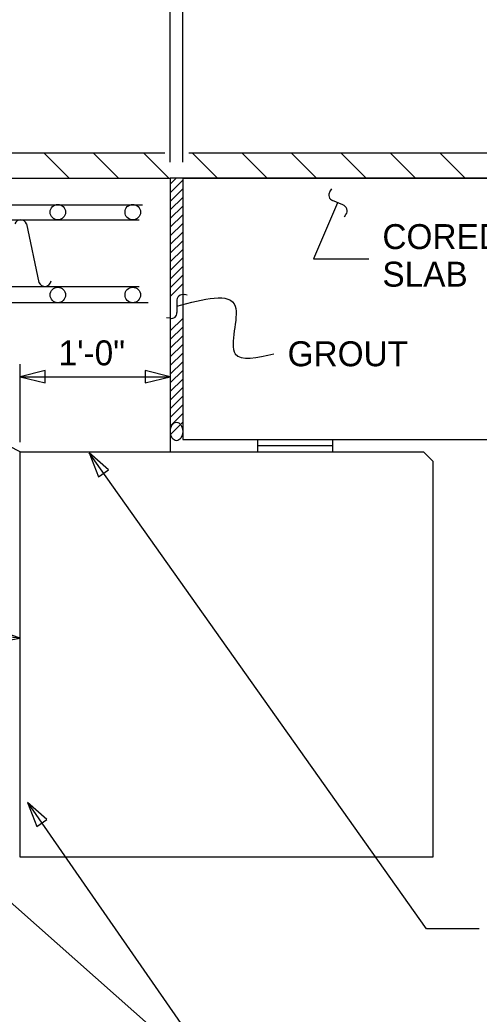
# Model space of a CAD drawing. Extents: x 9786 to 10117, y 9479 to 9720.
# Drawn here: x 9932.64 to 9955.63, y 9507.97 to 9557.75 of the extents above; entities that cross this region are included whole.
import ezdxf

# ---------------------------------------------------------------- set-up
doc = ezdxf.new("R2010")
doc.units = 0
for name, color, linetype in [('Arrowhead Terminators', 7, 'Continuous'), ('Auto Dimensioning', 7, 'Continuous'), ('Dimension Lines', 7, 'Continuous'), ('Mis Object Lines', 7, 'Continuous'), ('Miscellaneous Lines', 7, 'Continuous'), ('Rebar Lines', 7, 'Continuous'), ('Sup Concrete Girder Lines', 7, 'Continuous'), ('Text', 7, 'Continuous')]:
    doc.layers.add(name, color=color, linetype=linetype)

# ---------------------------------------------------------------- blocks, each defined once
blk = doc.blocks.new('AH')
at = {"layer": 'Arrowhead Terminators'}
blk.add_lwpolyline([(0, 0), (-1.25, 0.3125), (-1.25, -0.3125)], close=True, dxfattribs=at)

msp = doc.modelspace()

# ---------------------------------------------------------------- linework, layer by layer
at = {"layer": 'Arrowhead Terminators'}
for points in [[(9932.655, 9539.883), (9933.905, 9539.571), (9933.905, 9540.196)], [(9940.166, 9539.883), (9938.916, 9540.196), (9938.916, 9539.571)], [(9936.101, 9536.063), (9936.569, 9534.863), (9937.079, 9535.224)], [(9933.026, 9518.559), (9933.482, 9517.354), (9933.995, 9517.71)]]:
    msp.add_lwpolyline(points, close=True, dxfattribs=at)
at = {"layer": 'Auto Dimensioning'}
for p, q in [((9941.018, 9543.966), (9940.882, 9543.989)), ((9940.502, 9543.648), (9940.502, 9543.096)), ((9940.161, 9542.804), (9939.979, 9542.828))]:
    msp.add_line(p, q, dxfattribs=at)
for centre, radius, start, end in [((9940.811, 9543.684), 0.311, 76.7642, 186.563), ((9940.229, 9543.074), 0.276, 255.8326, 4.1182)]:
    msp.add_arc(centre, radius, start, end, dxfattribs=at)
at = {"layer": 'Dimension Lines'}
for p, q in [((9940.166, 9550.622), (9940.166, 9562.839)), ((9940.792, 9550.622), (9940.792, 9562.839)), ((9948.163, 9549.131), (9948.256, 9549.29)), ((9948.803, 9548.483), (9948.295, 9548.702)), ((9948.891, 9547.883), (9948.966, 9547.998)), ((9932.655, 9536.611), (9932.655, 9540.516)), ((9932.655, 9539.883), (9940.166, 9539.883))]:
    msp.add_line(p, q, dxfattribs=at)
for points in [[(9948.549, 9548.592), (9947.336, 9545.781), (9950.105, 9545.781)], [(9955.631, 9512.246), (9952.991, 9512.246), (9936.101, 9536.063)], [(9932.655, 9526.798), (9910.12, 9528.962), (9907.733, 9528.962)], [(9933.026, 9518.559), (9943.389, 9503.627), (9946.043, 9503.627)], [(9929.464, 9515.963), (9943.374, 9503.649), (9943.472, 9503.649)]]:
    msp.add_lwpolyline(points, dxfattribs=at)
for centre, radius, start, end in [((9948.383, 9548.962), 0.277, 142.4963, 250.7819), ((9948.714, 9548.185), 0.311, 323.4279, 73.2267)]:
    msp.add_arc(centre, radius, start, end, dxfattribs=at)
msp.add_spline([(9940.496, 9543.41), (9943.422, 9543.41), (9943.422, 9541.029), (9945.357, 9541.029)], degree=3, dxfattribs=at)
at = {"layer": 'Mis Object Lines'}
for p, q in [((9939.904, 9551.073), (9890.735, 9551.073)), ((9933.851, 9551.073), (9935.104, 9549.821)), ((9936.33, 9551.073), (9937.582, 9549.821)), ((9938.84, 9551.073), (9940.092, 9549.821)), ((9959.948, 9551.073), (9941.097, 9551.073)), ((9941.287, 9551.073), (9942.54, 9549.821)), ((9943.766, 9551.073), (9945.018, 9549.821)), ((9946.245, 9551.073), (9947.497, 9549.821)), ((9948.723, 9551.073), (9949.976, 9549.821)), ((9951.202, 9551.073), (9952.454, 9549.821)), ((9953.681, 9551.073), (9954.933, 9549.821)), ((9890.735, 9549.821), (9940.166, 9549.821)), ((9940.166, 9549.821), (9940.166, 9536.128)), ((9959.948, 9549.821), (9940.166, 9549.821)), ((9940.792, 9549.821), (9940.792, 9536.744)), ((9940.792, 9549.821), (9959.877, 9549.821)), ((9932.655, 9536.128), (9922.722, 9541.095)), ((9940.792, 9536.744), (9959.945, 9536.744)), ((9932.655, 9536.128), (9940.166, 9536.128)), ((9932.655, 9528.999), (9932.655, 9536.128)), ((9940.166, 9536.128), (9952.841, 9536.128)), ((9952.841, 9536.128), (9953.311, 9535.658)), ((9953.311, 9535.658), (9953.311, 9515.829)), ((9932.655, 9515.83), (9932.655, 9529)), ((9932.655, 9515.829), (9932.655, 9528.999)), ((9932.655, 9518.358), (9932.655, 9525.486)), ((9953.311, 9515.829), (9932.655, 9515.829))]:
    msp.add_line(p, q, dxfattribs=at)
at = {"layer": 'Miscellaneous Lines'}
for p, q in [((9940.175, 9549.539), (9940.457, 9549.821)), ((9940.166, 9549.094), (9940.792, 9549.72)), ((9940.166, 9548.661), (9940.792, 9549.287)), ((9940.166, 9548.229), (9940.792, 9548.854)), ((9940.166, 9547.796), (9940.792, 9548.422)), ((9940.166, 9547.363), (9940.792, 9547.989)), ((9940.166, 9546.93), (9940.792, 9547.556)), ((9940.166, 9546.498), (9940.792, 9547.123)), ((9940.166, 9546.065), (9940.792, 9546.69)), ((9940.166, 9545.632), (9940.792, 9546.258)), ((9940.166, 9545.199), (9940.792, 9545.825)), ((9940.166, 9544.767), (9940.792, 9545.392)), ((9940.166, 9544.334), (9940.792, 9544.959)), ((9940.166, 9543.901), (9940.792, 9544.527)), ((9940.166, 9542.17), (9940.792, 9542.796)), ((9940.166, 9541.737), (9940.792, 9542.363)), ((9940.166, 9541.305), (9940.792, 9541.93)), ((9940.166, 9540.872), (9940.792, 9541.497)), ((9940.166, 9540.439), (9940.792, 9541.065)), ((9940.166, 9540.006), (9940.792, 9540.632)), ((9940.166, 9539.574), (9940.792, 9540.199)), ((9940.166, 9539.141), (9940.792, 9539.766)), ((9940.166, 9538.708), (9940.792, 9539.334)), ((9940.166, 9538.275), (9940.792, 9538.901)), ((9940.166, 9537.843), (9940.792, 9538.468)), ((9940.166, 9537.41), (9940.792, 9538.035)), ((9940.166, 9536.977), (9940.792, 9537.603))]:
    msp.add_line(p, q, dxfattribs=at)
msp.add_ellipse((9940.484, 9537.139), major_axis=(0, -0.462), ratio=0.666667, dxfattribs=at)
at = {"layer": 'Rebar Lines'}
for p, q in [((9890.735, 9548.491), (9938.779, 9548.491)), ((9903.883, 9547.734), (9938.618, 9547.734)), ((9932.976, 9547.528), (9933.594, 9544.605)), ((9903.883, 9544.4), (9938.618, 9544.4)), ((9890.733, 9543.589), (9939.057, 9543.589))]:
    msp.add_line(p, q, dxfattribs=at)
for centre in [(9934.541, 9548.121), (9938.291, 9548.121), (9934.541, 9543.975), (9938.291, 9543.975)]:
    msp.add_circle(centre, 0.388, dxfattribs=at)
for centre, start, end in [((9932.681, 9547.421), 20.0015, 159.9985), ((9933.89, 9544.713), 200.0245, 354.3354)]:
    msp.add_arc(centre, 0.313, start, end, dxfattribs=at)
at = {"layer": 'Sup Concrete Girder Lines'}
for p, q in [((9944.548, 9536.119), (9944.548, 9536.744)), ((9944.548, 9536.432), (9948.303, 9536.432)), ((9948.303, 9536.119), (9948.303, 9536.744)), ((9944.548, 9536.119), (9948.303, 9536.119)), ((9932.655, 9516.245), (9932.655, 9529.068))]:
    msp.add_line(p, q, dxfattribs=at)

# ---------------------------------------------------------------- block references
at = {"layer": 'Arrowhead Terminators', "rotation": -4.175766738331915}
msp.add_blockref('AH', (9932.655, 9526.798), dxfattribs=at)

# ---------------------------------------------------------------- texts
at = {"layer": 'Text'}
for s, height, p in [('CORED', 1.2486, (9950.79, 9546.271)), ('SLAB', 1.2486, (9950.79, 9544.391)), ('1\'-0"', 1.249, (9934.579, 9540.451)), ('GROUT', 1.249, (9946.043, 9540.405))]:
    msp.add_text(s, height=height, dxfattribs=at).set_placement(p)

doc.saveas('drawing.dxf')
